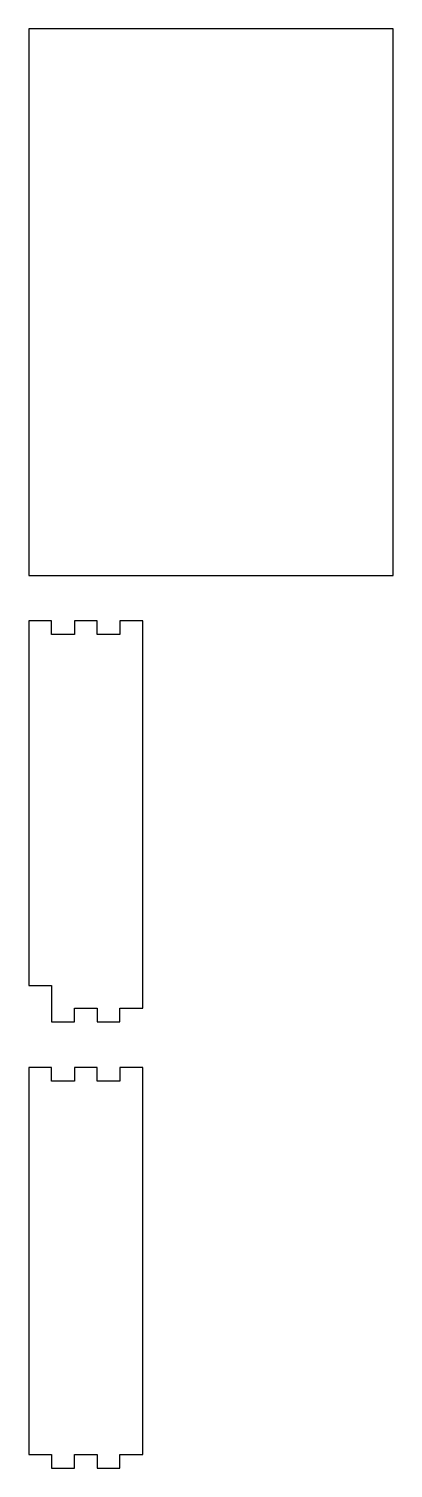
# Model space of a CAD drawing. Extents: x -200 to -120, y 16 to 332.
import ezdxf

# ---------------------------------------------------------------- set-up
doc = ezdxf.new("R2010")
doc.units = 0

msp = doc.modelspace()

# ---------------------------------------------------------------- linework, layer by layer
at = {"layer": 'Calque 1', "color": 4}
for p, q in [((-120.120647, 332.488891), (-200.120639, 332.488891)), ((-200.120639, 332.488891), (-200.120639, 212.488891)), ((-120.120647, 212.488891), (-120.120647, 332.488891)), ((-200.120639, 212.488891), (-120.120647, 212.488891)), ((-200.120639, 202.488892), (-200.120639, 122.488894)), ((-195.120641, 202.488892), (-200.120639, 202.488892)), ((-195.120641, 199.488892), (-195.120641, 202.488892)), ((-185.120641, 202.488892), (-190.120643, 202.488892)), ((-190.120643, 202.488892), (-190.120643, 199.488892)), ((-185.120641, 199.488892), (-185.120641, 202.488892)), ((-175.120641, 202.488892), (-180.120643, 202.488892)), ((-180.120643, 202.488892), (-180.120643, 199.488892)), ((-175.120641, 117.488892), (-175.120641, 202.488892)), ((-190.120643, 199.488892), (-195.120641, 199.488892)), ((-180.120643, 199.488892), (-185.120641, 199.488892)), ((-200.120639, 122.488894), (-195.120641, 122.488894)), ((-195.120641, 122.488894), (-195.120641, 117.488892)), ((-195.120641, 117.488892), (-195.120641, 114.488893)), ((-190.120643, 114.488893), (-190.120643, 117.488892)), ((-190.120643, 117.488892), (-185.093517, 117.488892)), ((-185.093517, 117.488892), (-185.093517, 114.488893)), ((-180.120643, 114.488893), (-180.120643, 117.488892)), ((-180.120643, 117.488892), (-175.120641, 117.488892)), ((-195.120641, 114.488893), (-190.120643, 114.488893)), ((-185.093517, 114.488893), (-180.120643, 114.488893)), ((-200.120639, 104.488893), (-200.120639, 19.488885)), ((-195.120641, 104.488893), (-200.120639, 104.488893)), ((-195.120641, 101.488893), (-195.120641, 104.488893)), ((-185.120641, 104.488893), (-190.120643, 104.488893)), ((-190.120643, 104.488893), (-190.120643, 101.488893)), ((-185.120641, 101.488893), (-185.120641, 104.488893)), ((-175.120641, 104.488893), (-180.120643, 104.488893)), ((-180.120643, 104.488893), (-180.120643, 101.488893)), ((-175.120641, 19.488885), (-175.120641, 104.488893)), ((-190.120643, 101.488893), (-195.120641, 101.488893)), ((-180.120643, 101.488893), (-185.120641, 101.488893)), ((-200.120639, 19.488885), (-195.120641, 19.488885)), ((-195.120641, 19.488885), (-195.120641, 16.488891)), ((-190.120643, 16.488891), (-190.120643, 19.488885)), ((-190.120643, 19.488885), (-185.093517, 19.488885)), ((-185.093517, 19.488885), (-185.093517, 16.488891)), ((-180.120643, 16.488891), (-180.120643, 19.488885)), ((-180.120643, 19.488885), (-175.120641, 19.488885)), ((-195.120641, 16.488891), (-190.120643, 16.488891)), ((-185.093517, 16.488891), (-180.120643, 16.488891))]:
    msp.add_line(p, q, dxfattribs=at)

doc.saveas('drawing.dxf')
